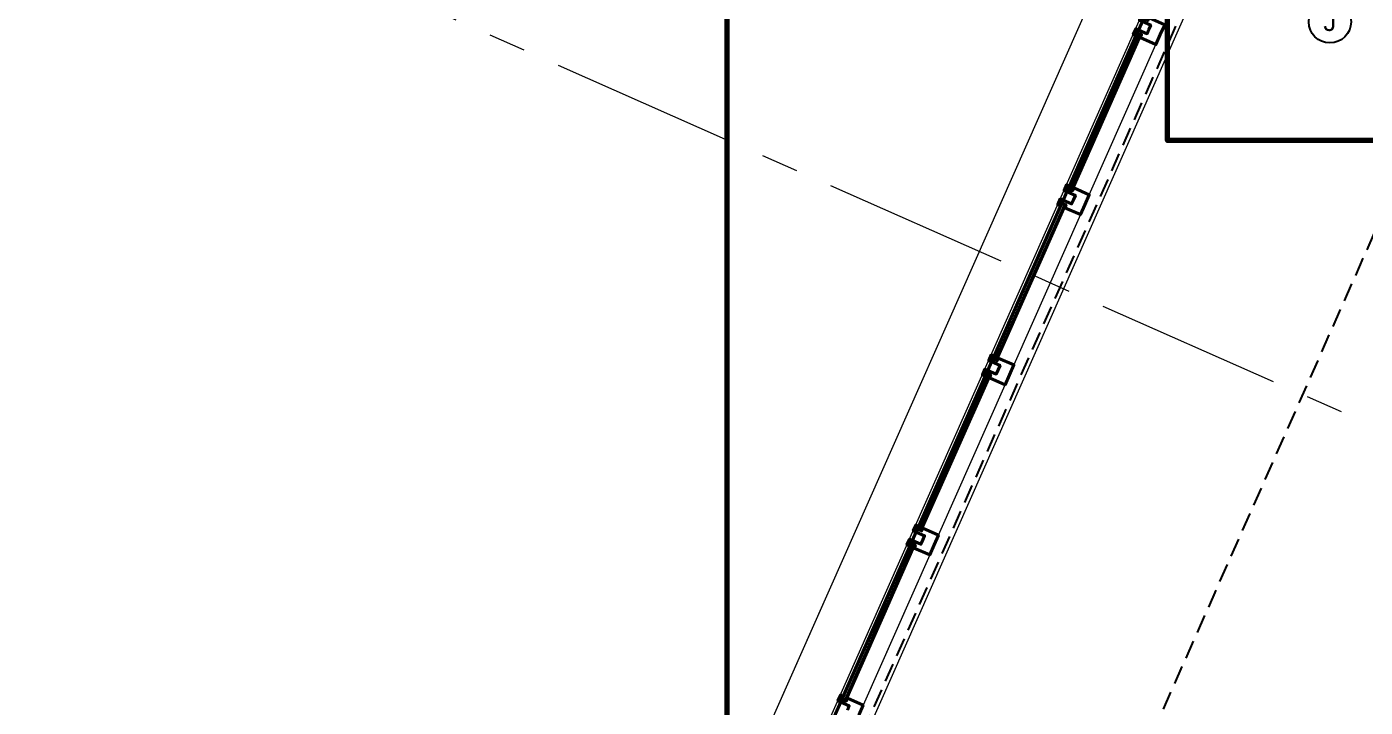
# Model space of a CAD drawing. Header units: inches. Extents: x -26500 to 0, y -3347 to 2257.
# Drawn here: x -24835.5 to -24404.3, y 295.5 to 514.9 of the extents above; entities that cross this region are included whole.
import ezdxf
from ezdxf.enums import TextEntityAlignment as Align

# ---------------------------------------------------------------- set-up
doc = ezdxf.new("R2010")
doc.units = ezdxf.units.IN
doc.header["$LTSCALE"] = 48
doc.header["$MEASUREMENT"] = 0
doc.linetypes.add('A104$0$CENTER', pattern=[2, 1.25, -0.25, 0.25, -0.25])
doc.linetypes.add('NB - 5th floor_plan$0$HIDDEN2', pattern=[0.1875, 0.125, -0.0625])
for name, color, linetype in [('A104$0$A-FLOR-AWNG', 8, 'Continuous'), ('A104$0$A-FLOR-SLAB', 8, 'Continuous'), ('A104$0$A-GLAZ', 8, 'Continuous'), ('A104$0$A-GRID-GRDP0-15', 8, 'Continuous'), ('A104$0$C-PROP', 8, 'Continuous'), ('A604$0$A-SHAD-PAT2', 8, 'Continuous'), ('E-FIRE', 234, 'Continuous'), ('E-Powr-Devc @ 96', 233, 'Continuous'), ('NB - 5th floor_plan$0$STDROPS', 1, 'NB - 5th floor_plan$0$HIDDEN2'), ('NB - 5th floor_plan$0$STSLABEDGE', 1, 'NB - 5th floor_plan$0$HIDDEN2'), ('XREF', 7, 'Continuous')]:
    doc.layers.add(name, color=color, linetype=linetype)
doc.layers.add('E-Fire-Covr', color=240, linetype='Continuous', lineweight=70, plot=False)
doc.styles.add('MAMEP ANNO', font='arial.ttf', dxfattribs={"height": 0.101562})

# ---------------------------------------------------------------- blocks, each defined once
blk = doc.blocks.new('A104')
at = {"layer": 'A104$0$A-FLOR-AWNG', "lineweight": 0}
for p in [(-24033.7396, 1560.0949), (-24578.6729, 329.3743)]:
    blk.add_line(p, (-24684.5815, 90.1818), dxfattribs=at)
at = {"layer": 'A104$0$A-FLOR-SLAB', "lineweight": 0}
blk.add_line((-24582.659, 246.8918), (-24082.047, 1377.5135), dxfattribs=at)
at = {"layer": 'A104$0$A-GLAZ', "lineweight": 0}
for p, q in [((-24599.4792, 240.3944), (-24088.548, 1394.3341)), ((-24499.6522, 462.7653), (-24477.5872, 512.5989)), ((-24499.1951, 462.5629), (-24477.13, 512.3965)), ((-24493.1766, 460.7183), (-24471.7188, 509.1803)), ((-24501.8792, 457.7357), (-24523.9443, 407.9022)), ((-24501.422, 457.5333), (-24523.4871, 407.6998)), ((-24496.0108, 454.3171), (-24517.4686, 405.8552)), ((-24548.2359, 353.0401), (-24526.1708, 402.8737)), ((-24547.7787, 352.8377), (-24525.7136, 402.6712)), ((-24541.7602, 350.9931), (-24520.3024, 399.455)), ((-24550.4629, 348.0105), (-24572.528, 298.177)), ((-24550.0057, 347.8081), (-24572.0708, 297.9745)), ((-24544.5945, 344.5919), (-24566.0523, 296.1299)), ((-24599.4792, 240.3944), (-24560.0815, 329.3743)), ((-24558.7146, 329.3743), (-24572.528, 298.177)), ((-24558.1677, 329.3743), (-24572.0708, 297.9745)), ((-24551.3325, 329.3743), (-24566.0523, 296.1299))]:
    blk.add_line(p, q, dxfattribs=at)
at = {"layer": 'A104$0$A-GLAZ', "lineweight": 40}
for p, q in [((-24499.8808, 462.8666), (-24477.8158, 512.7001)), ((-24498.7379, 462.3605), (-24476.6728, 512.194)), ((-24476.6728, 512.194), (-24477.8158, 512.7001)), ((-24498.7379, 462.3605), (-24499.8808, 462.8666)), ((-24502.1078, 457.837), (-24524.1729, 408.0034)), ((-24500.9649, 457.3309), (-24523.0299, 407.4973)), ((-24500.9649, 457.3309), (-24502.1078, 457.837)), ((-24523.0299, 407.4973), (-24524.1729, 408.0034)), ((-24548.4645, 353.1413), (-24526.3994, 402.9749)), ((-24547.3215, 352.6353), (-24525.2565, 402.4688)), ((-24525.2565, 402.4688), (-24526.3994, 402.9749)), ((-24547.3215, 352.6353), (-24548.4645, 353.1413)), ((-24550.6915, 348.1117), (-24572.7566, 298.2782)), ((-24549.5485, 347.6057), (-24571.6136, 297.7721)), ((-24549.5485, 347.6057), (-24550.6915, 348.1117)), ((-24558.988, 329.3743), (-24572.7566, 298.2782)), ((-24557.6209, 329.3743), (-24571.6136, 297.7721)), ((-24571.6136, 297.7721), (-24572.7566, 298.2782)), ((-24571.6136, 297.7721), (-24572.7566, 298.2782))]:
    blk.add_line(p, q, dxfattribs=at)
at = {"layer": 'A104$0$A-GLAZ', "lineweight": 40, "flags": 128}
for points in [[(-24473.9594, 513.9998), (-24473.3522, 515.3711), (-24477.0097, 516.9905), (-24476.2, 518.8193), (-24475.5142, 518.5156), (-24475.919, 517.6013), (-24474.3189, 516.8928), (-24473.914, 517.8071), (-24468.8849, 515.5804), (-24470.3019, 512.3803)], [(-24473.9594, 513.9998), (-24474.5665, 512.6285), (-24478.224, 514.2479), (-24479.0338, 512.4192), (-24478.348, 512.1155), (-24477.9431, 513.0299), (-24476.343, 512.3214), (-24476.7478, 511.407), (-24471.7188, 509.1803), (-24470.3019, 512.3803)], [(-24498.2512, 459.1372), (-24497.6438, 460.509), (-24501.3013, 462.1285), (-24500.4916, 463.9572), (-24499.8058, 463.6536), (-24500.2106, 462.7392), (-24498.6105, 462.0307), (-24498.2056, 462.945), (-24493.1766, 460.7183), (-24494.5937, 457.5177)], [(-24498.2512, 459.1372), (-24498.8586, 457.7653), (-24502.5161, 459.3848), (-24503.3258, 457.556), (-24502.6401, 457.2524), (-24502.2352, 458.1668), (-24500.635, 457.4583), (-24501.0399, 456.5439), (-24496.0108, 454.3171), (-24494.5937, 457.5177)], [(-24522.543, 404.2746), (-24521.9359, 405.6459), (-24525.5934, 407.2653), (-24524.7836, 409.0941), (-24524.0979, 408.7904), (-24524.5027, 407.876), (-24522.9026, 407.1675), (-24522.4977, 408.0819), (-24517.4686, 405.8552), (-24518.8855, 402.6551)], [(-24522.543, 404.2746), (-24523.1502, 402.9033), (-24526.8077, 404.5227), (-24527.6175, 402.694), (-24526.9317, 402.3903), (-24526.5268, 403.3047), (-24524.9266, 402.5962), (-24525.3315, 401.6818), (-24520.3024, 399.455), (-24518.8855, 402.6551)], [(-24546.8349, 349.4119), (-24546.2275, 350.7838), (-24549.885, 352.4032), (-24549.0752, 354.232), (-24548.3895, 353.9283), (-24548.7943, 353.014), (-24547.1942, 352.3054), (-24546.7893, 353.2198), (-24541.7602, 350.9931), (-24543.1774, 347.7925)], [(-24546.8349, 349.4119), (-24547.4423, 348.0401), (-24551.0998, 349.6596), (-24551.9095, 347.8308), (-24551.2237, 347.5272), (-24550.8189, 348.4415), (-24549.2187, 347.733), (-24549.6236, 346.8187), (-24544.5945, 344.5919), (-24543.1774, 347.7925)], [(-24571.1267, 294.5493), (-24570.5195, 295.9206), (-24574.177, 297.5401), (-24573.3673, 299.3688), (-24572.6815, 299.0652), (-24573.0864, 298.1508), (-24571.4862, 297.4423), (-24571.0814, 298.3567), (-24566.0523, 296.1299), (-24567.4692, 292.9299)], [(-24571.1267, 294.5493), (-24570.5195, 295.9206), (-24574.177, 297.5401), (-24573.3673, 299.3688), (-24572.6815, 299.0652), (-24573.0864, 298.1508), (-24571.4862, 297.4423), (-24571.0814, 298.3567), (-24566.0523, 296.1299), (-24567.4692, 292.9299)]]:
    blk.add_lwpolyline(points, dxfattribs=at)
at = {"layer": 'A104$0$A-GRID-GRDP0-15', "linetype": 'A104$0$CENTER', "lineweight": 0}
blk.add_line((-25191.031, 735.7705), (-24358.5266, 367.1574), dxfattribs=at)
at = {"layer": 'A104$0$C-PROP', "lineweight": 40, "flags": 128}
blk.add_lwpolyline([(-25004.5437, -676.9041), (-24022.0239, 1542.095), (-21061.0239, 1542.095), (-21061.0239, -676.9042)], dxfattribs=at)
blk = doc.blocks.new('NB - 5th floor_plan')
at = {"layer": 'NB - 5th floor_plan$0$STDROPS', "color": 1, "linetype": 'NB - 5th floor_plan$0$HIDDEN2'}
blk.add_lwpolyline([(-24370.4098, 162.482), (-24502.0801, 220.7824), (-24400.0842, 451.1383), (-24268.4139, 392.8378)], close=True, dxfattribs=at)
at = {"layer": 'NB - 5th floor_plan$0$STSLABEDGE', "color": 1, "linetype": 'NB - 5th floor_plan$0$HIDDEN2', "elevation": 0}
blk.add_lwpolyline([(-24410.5216, 169.3061), (-24584.3081, 246.2546), (-24082.6837, 1379.1629), (-23921.1515, 1307.6403), (-23870.5233, 1357.7144), (-23870.5233, 1531.5979), (-21297.5245, 1531.5947), (-21279.6923, 1531.5951), (-21071.5239, 1531.5949), (-21071.5239, -7.4045), (-21293.4359, -7.4045), (-21298.4429, -7.4045), (-22490.5236, -7.4045), (-22490.5236, 52.5948), (-22871.5236, 52.5948), (-22871.5236, -7.4045), (-24410.5239, -7.4045), (-24410.5216, 169.3061)], dxfattribs=at)
blk = doc.blocks.new('A604')
at = {"layer": 'A604$0$A-SHAD-PAT2', "lineweight": 13, "flags": 128}
blk.add_lwpolyline([(-23882.03, 1543.1), (-21061.02, 1542.09), (-21060.02, -18.91), (-22502.03, -18.91), (-22501.02, 42.09), (-22861.02, 42.09), (-22860.02, -18.91), (-24422.02, -18.91), (-24422.02, 161.83), (-24599.48, 240.39), (-24088.55, 1394.34), (-23923.44, 1320.14), (-23881.02, 1362.09), (-23882.03, 1543.1)], close=True, dxfattribs=at)
blk = doc.blocks.new('*U149')
at = {"layer": 'E-Fire-Covr'}
blk.add_lwpolyline([(10.15, 322), (318, 322), (318, -314), (-318, -314), (-318, 322), (-9.51, 322)], dxfattribs=at)
blk = doc.blocks.new('Symbol-Thermostat-Anno')
at = {"color": 0, "linetype": 'ByBlock'}
blk.add_circle((0, 0), 0.0711, dxfattribs=at)
at = {"color": 0, "linetype": 'ByBlock', "style": 'MAMEP ANNO'}
blk.add_attdef('T', text='', height=0.0625, dxfattribs=at).set_placement((0, 0), align=Align.MIDDLE)

msp = doc.modelspace()

# ---------------------------------------------------------------- block references
at = {"layer": 'E-FIRE'}
for p in [(-24149.94, 792.23), (-24291.84, 303.69)]:
    msp.add_blockref('*U149', p, dxfattribs=at)
at = {"layer": 'E-Powr-Devc @ 96', "xscale": 96, "yscale": 96, "zscale": 96}
msp.add_blockref('Symbol-Thermostat-Anno', (-24415.67, 516.5), dxfattribs=at).add_auto_attribs({'T': 'J'})
at = {"layer": 'XREF'}
for name in ['A104', 'NB - 5th floor_plan', 'A604']:
    msp.add_blockref(name, (0, 0), dxfattribs=at)

doc.saveas('drawing.dxf')
